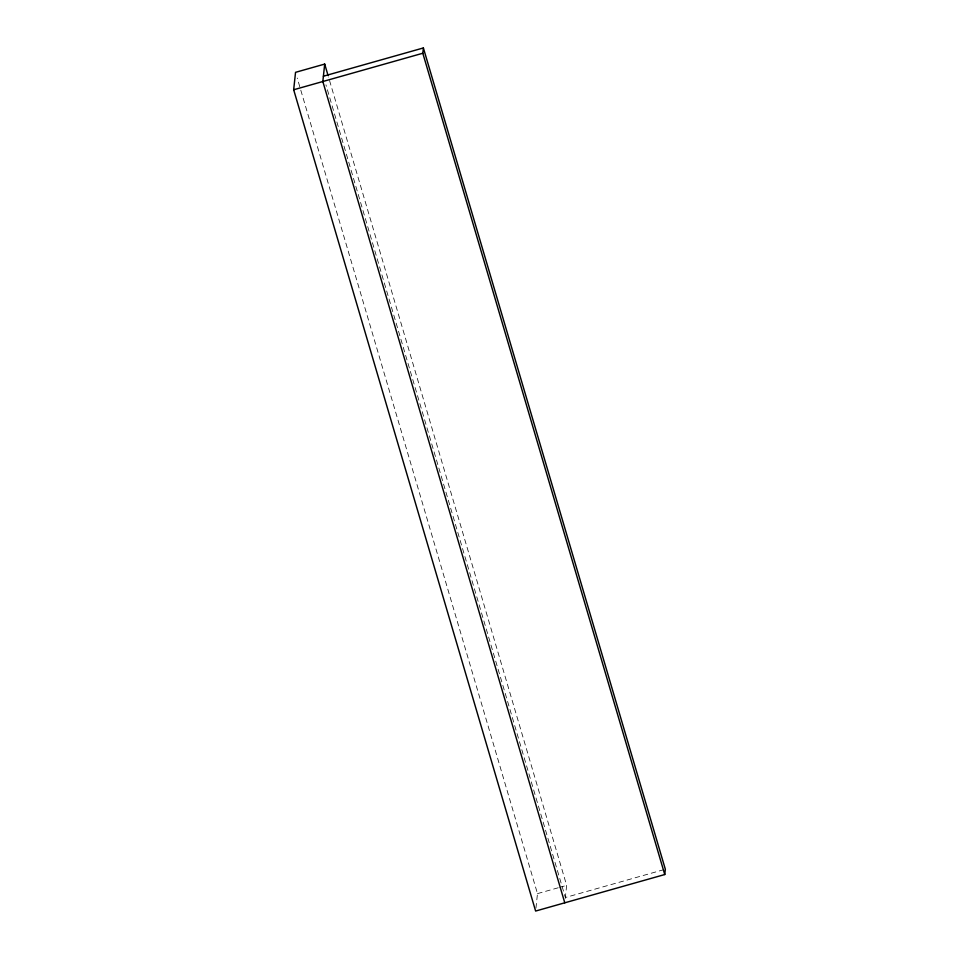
<?xml version="1.0" encoding="UTF-8"?>
<svg xmlns="http://www.w3.org/2000/svg" width="959" height="959" viewBox="0 0 959 959"><rect width="100%" height="100%" fill="white"/><g stroke="black" fill="none" stroke-linecap="round" stroke-linejoin="round"><path stroke-width="0.72" stroke-dasharray="4.79 3.6" d="M535.937 908.149L537.484 893.62L297.23 78.075M565.247 898.451L566.649 885.373L328.505 77.008M537.484 893.62L558.318 887.734M559.708 887.339L566.649 885.373M663.892 869.645L565.354 897.504L325.94 84.836"/><path stroke-width="1.44" d="M323.399 76.217L423.375 47.95L665.33 869.238L664.755 874.536L535.625 911.05L293.67 89.762L295.54 72.333L324.693 64.085L328.086 75.569M324.693 64.085L322.835 81.515L564.779 902.803M664.755 874.536L422.811 53.248L423.375 47.95M293.67 89.762L422.811 53.248"/></g></svg>
